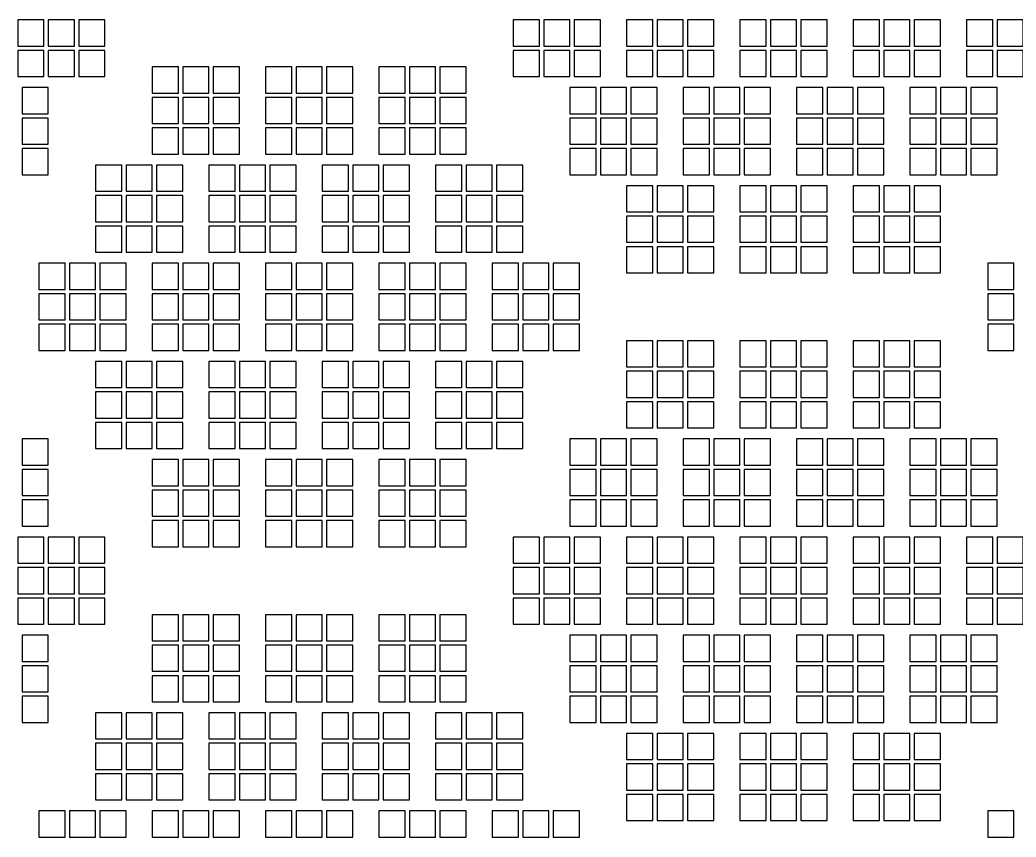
# Model space of a CAD drawing. Extents: x -49 to 54, y -38 to 38.
# Drawn here: x 15.73 to 27.16, y 17.48 to 26.86 of the extents above; entities that cross this region are included whole.
import ezdxf

# ---------------------------------------------------------------- set-up
doc = ezdxf.new("R2010")
doc.units = 0
doc.layers.add('BACK_LAYER', color=5, linetype='CONTINUOUS')

msp = doc.modelspace()

# ---------------------------------------------------------------- linework, layer by layer
at = {"layer": 'BACK_LAYER'}
for points in [[(15.705, 26.556), (16.005, 26.556), (16.005, 26.856), (15.705, 26.856)], [(16.055, 26.556), (16.355, 26.556), (16.355, 26.856), (16.055, 26.856)], [(16.405, 26.556), (16.705, 26.556), (16.705, 26.856), (16.405, 26.856)], [(21.388, 26.556), (21.688, 26.556), (21.688, 26.856), (21.388, 26.856)], [(21.738, 26.556), (22.038, 26.556), (22.038, 26.856), (21.738, 26.856)], [(22.088, 26.556), (22.388, 26.556), (22.388, 26.856), (22.088, 26.856)], [(22.688, 26.556), (22.988, 26.556), (22.988, 26.856), (22.688, 26.856)], [(23.038, 26.556), (23.338, 26.556), (23.338, 26.856), (23.038, 26.856)], [(23.388, 26.556), (23.688, 26.556), (23.688, 26.856), (23.388, 26.856)], [(23.988, 26.556), (24.288, 26.556), (24.288, 26.856), (23.988, 26.856)], [(24.338, 26.556), (24.638, 26.556), (24.638, 26.856), (24.338, 26.856)], [(24.688, 26.556), (24.988, 26.556), (24.988, 26.856), (24.688, 26.856)], [(25.288, 26.556), (25.588, 26.556), (25.588, 26.856), (25.288, 26.856)], [(25.638, 26.556), (25.938, 26.556), (25.938, 26.856), (25.638, 26.856)], [(25.988, 26.556), (26.288, 26.556), (26.288, 26.856), (25.988, 26.856)], [(26.588, 26.556), (26.888, 26.556), (26.888, 26.856), (26.588, 26.856)], [(26.938, 26.556), (27.238, 26.556), (27.238, 26.856), (26.938, 26.856)], [(15.705, 26.206), (16.005, 26.206), (16.005, 26.506), (15.705, 26.506)], [(16.055, 26.206), (16.355, 26.206), (16.355, 26.506), (16.055, 26.506)], [(16.405, 26.206), (16.705, 26.206), (16.705, 26.506), (16.405, 26.506)], [(21.388, 26.206), (21.688, 26.206), (21.688, 26.506), (21.388, 26.506)], [(21.738, 26.206), (22.038, 26.206), (22.038, 26.506), (21.738, 26.506)], [(22.088, 26.206), (22.388, 26.206), (22.388, 26.506), (22.088, 26.506)], [(22.688, 26.206), (22.988, 26.206), (22.988, 26.506), (22.688, 26.506)], [(23.038, 26.206), (23.338, 26.206), (23.338, 26.506), (23.038, 26.506)], [(23.388, 26.206), (23.688, 26.206), (23.688, 26.506), (23.388, 26.506)], [(23.988, 26.206), (24.288, 26.206), (24.288, 26.506), (23.988, 26.506)], [(24.338, 26.206), (24.638, 26.206), (24.638, 26.506), (24.338, 26.506)], [(24.688, 26.206), (24.988, 26.206), (24.988, 26.506), (24.688, 26.506)], [(25.288, 26.206), (25.588, 26.206), (25.588, 26.506), (25.288, 26.506)], [(25.638, 26.206), (25.938, 26.206), (25.938, 26.506), (25.638, 26.506)], [(25.988, 26.206), (26.288, 26.206), (26.288, 26.506), (25.988, 26.506)], [(26.588, 26.206), (26.888, 26.206), (26.888, 26.506), (26.588, 26.506)], [(26.938, 26.206), (27.238, 26.206), (27.238, 26.506), (26.938, 26.506)], [(17.247, 26.016), (17.547, 26.016), (17.547, 26.316), (17.247, 26.316)], [(17.597, 26.016), (17.897, 26.016), (17.897, 26.316), (17.597, 26.316)], [(17.947, 26.016), (18.247, 26.016), (18.247, 26.316), (17.947, 26.316)], [(18.547, 26.016), (18.847, 26.016), (18.847, 26.316), (18.547, 26.316)], [(18.897, 26.016), (19.197, 26.016), (19.197, 26.316), (18.897, 26.316)], [(19.247, 26.016), (19.547, 26.016), (19.547, 26.316), (19.247, 26.316)], [(19.847, 26.016), (20.147, 26.016), (20.147, 26.316), (19.847, 26.316)], [(20.197, 26.016), (20.497, 26.016), (20.497, 26.316), (20.197, 26.316)], [(20.547, 26.016), (20.847, 26.016), (20.847, 26.316), (20.547, 26.316)], [(15.755, 25.78), (16.055, 25.78), (16.055, 26.08), (15.755, 26.08)], [(22.038, 25.78), (22.338, 25.78), (22.338, 26.08), (22.038, 26.08)], [(22.388, 25.78), (22.688, 25.78), (22.688, 26.08), (22.388, 26.08)], [(22.738, 25.78), (23.038, 25.78), (23.038, 26.08), (22.738, 26.08)], [(23.338, 25.78), (23.638, 25.78), (23.638, 26.08), (23.338, 26.08)], [(23.688, 25.78), (23.988, 25.78), (23.988, 26.08), (23.688, 26.08)], [(24.038, 25.78), (24.338, 25.78), (24.338, 26.08), (24.038, 26.08)], [(24.638, 25.78), (24.938, 25.78), (24.938, 26.08), (24.638, 26.08)], [(24.988, 25.78), (25.288, 25.78), (25.288, 26.08), (24.988, 26.08)], [(25.338, 25.78), (25.638, 25.78), (25.638, 26.08), (25.338, 26.08)], [(25.938, 25.78), (26.238, 25.78), (26.238, 26.08), (25.938, 26.08)], [(26.288, 25.78), (26.588, 25.78), (26.588, 26.08), (26.288, 26.08)], [(26.638, 25.78), (26.938, 25.78), (26.938, 26.08), (26.638, 26.08)], [(17.247, 25.666), (17.547, 25.666), (17.547, 25.966), (17.247, 25.966)], [(17.597, 25.666), (17.897, 25.666), (17.897, 25.966), (17.597, 25.966)], [(17.947, 25.666), (18.247, 25.666), (18.247, 25.966), (17.947, 25.966)], [(18.547, 25.666), (18.847, 25.666), (18.847, 25.966), (18.547, 25.966)], [(18.897, 25.666), (19.197, 25.666), (19.197, 25.966), (18.897, 25.966)], [(19.247, 25.666), (19.547, 25.666), (19.547, 25.966), (19.247, 25.966)], [(19.847, 25.666), (20.147, 25.666), (20.147, 25.966), (19.847, 25.966)], [(20.197, 25.666), (20.497, 25.666), (20.497, 25.966), (20.197, 25.966)], [(20.547, 25.666), (20.847, 25.666), (20.847, 25.966), (20.547, 25.966)], [(15.755, 25.43), (16.055, 25.43), (16.055, 25.73), (15.755, 25.73)], [(22.038, 25.43), (22.338, 25.43), (22.338, 25.73), (22.038, 25.73)], [(22.388, 25.43), (22.688, 25.43), (22.688, 25.73), (22.388, 25.73)], [(22.738, 25.43), (23.038, 25.43), (23.038, 25.73), (22.738, 25.73)], [(23.338, 25.43), (23.638, 25.43), (23.638, 25.73), (23.338, 25.73)], [(23.688, 25.43), (23.988, 25.43), (23.988, 25.73), (23.688, 25.73)], [(24.038, 25.43), (24.338, 25.43), (24.338, 25.73), (24.038, 25.73)], [(24.638, 25.43), (24.938, 25.43), (24.938, 25.73), (24.638, 25.73)], [(24.988, 25.43), (25.288, 25.43), (25.288, 25.73), (24.988, 25.73)], [(25.338, 25.43), (25.638, 25.43), (25.638, 25.73), (25.338, 25.73)], [(25.938, 25.43), (26.238, 25.43), (26.238, 25.73), (25.938, 25.73)], [(26.288, 25.43), (26.588, 25.43), (26.588, 25.73), (26.288, 25.73)], [(26.638, 25.43), (26.938, 25.43), (26.938, 25.73), (26.638, 25.73)], [(17.247, 25.316), (17.547, 25.316), (17.547, 25.616), (17.247, 25.616)], [(17.597, 25.316), (17.897, 25.316), (17.897, 25.616), (17.597, 25.616)], [(17.947, 25.316), (18.247, 25.316), (18.247, 25.616), (17.947, 25.616)], [(18.547, 25.316), (18.847, 25.316), (18.847, 25.616), (18.547, 25.616)], [(18.897, 25.316), (19.197, 25.316), (19.197, 25.616), (18.897, 25.616)], [(19.247, 25.316), (19.547, 25.316), (19.547, 25.616), (19.247, 25.616)], [(19.847, 25.316), (20.147, 25.316), (20.147, 25.616), (19.847, 25.616)], [(20.197, 25.316), (20.497, 25.316), (20.497, 25.616), (20.197, 25.616)], [(20.547, 25.316), (20.847, 25.316), (20.847, 25.616), (20.547, 25.616)], [(15.755, 25.08), (16.055, 25.08), (16.055, 25.38), (15.755, 25.38)], [(22.038, 25.08), (22.338, 25.08), (22.338, 25.38), (22.038, 25.38)], [(22.388, 25.08), (22.688, 25.08), (22.688, 25.38), (22.388, 25.38)], [(22.738, 25.08), (23.038, 25.08), (23.038, 25.38), (22.738, 25.38)], [(23.338, 25.08), (23.638, 25.08), (23.638, 25.38), (23.338, 25.38)], [(23.688, 25.08), (23.988, 25.08), (23.988, 25.38), (23.688, 25.38)], [(24.038, 25.08), (24.338, 25.08), (24.338, 25.38), (24.038, 25.38)], [(24.638, 25.08), (24.938, 25.08), (24.938, 25.38), (24.638, 25.38)], [(24.988, 25.08), (25.288, 25.08), (25.288, 25.38), (24.988, 25.38)], [(25.338, 25.08), (25.638, 25.08), (25.638, 25.38), (25.338, 25.38)], [(25.938, 25.08), (26.238, 25.08), (26.238, 25.38), (25.938, 25.38)], [(26.288, 25.08), (26.588, 25.08), (26.588, 25.38), (26.288, 25.38)], [(26.638, 25.08), (26.938, 25.08), (26.938, 25.38), (26.638, 25.38)], [(16.597, 24.89), (16.897, 24.89), (16.897, 25.19), (16.597, 25.19)], [(16.947, 24.89), (17.247, 24.89), (17.247, 25.19), (16.947, 25.19)], [(17.297, 24.89), (17.597, 24.89), (17.597, 25.19), (17.297, 25.19)], [(17.897, 24.89), (18.197, 24.89), (18.197, 25.19), (17.897, 25.19)], [(18.247, 24.89), (18.547, 24.89), (18.547, 25.19), (18.247, 25.19)], [(18.597, 24.89), (18.897, 24.89), (18.897, 25.19), (18.597, 25.19)], [(19.197, 24.89), (19.497, 24.89), (19.497, 25.19), (19.197, 25.19)], [(19.547, 24.89), (19.847, 24.89), (19.847, 25.19), (19.547, 25.19)], [(19.897, 24.89), (20.197, 24.89), (20.197, 25.19), (19.897, 25.19)], [(20.497, 24.89), (20.797, 24.89), (20.797, 25.19), (20.497, 25.19)], [(20.847, 24.89), (21.147, 24.89), (21.147, 25.19), (20.847, 25.19)], [(21.197, 24.89), (21.497, 24.89), (21.497, 25.19), (21.197, 25.19)], [(22.688, 24.654), (22.988, 24.654), (22.988, 24.954), (22.688, 24.954)], [(23.038, 24.654), (23.338, 24.654), (23.338, 24.954), (23.038, 24.954)], [(23.388, 24.654), (23.688, 24.654), (23.688, 24.954), (23.388, 24.954)], [(23.988, 24.654), (24.288, 24.654), (24.288, 24.954), (23.988, 24.954)], [(24.338, 24.654), (24.638, 24.654), (24.638, 24.954), (24.338, 24.954)], [(24.688, 24.654), (24.988, 24.654), (24.988, 24.954), (24.688, 24.954)], [(25.288, 24.654), (25.588, 24.654), (25.588, 24.954), (25.288, 24.954)], [(25.638, 24.654), (25.938, 24.654), (25.938, 24.954), (25.638, 24.954)], [(25.988, 24.654), (26.288, 24.654), (26.288, 24.954), (25.988, 24.954)], [(16.597, 24.54), (16.897, 24.54), (16.897, 24.84), (16.597, 24.84)], [(16.947, 24.54), (17.247, 24.54), (17.247, 24.84), (16.947, 24.84)], [(17.297, 24.54), (17.597, 24.54), (17.597, 24.84), (17.297, 24.84)], [(17.897, 24.54), (18.197, 24.54), (18.197, 24.84), (17.897, 24.84)], [(18.247, 24.54), (18.547, 24.54), (18.547, 24.84), (18.247, 24.84)], [(18.597, 24.54), (18.897, 24.54), (18.897, 24.84), (18.597, 24.84)], [(19.197, 24.54), (19.497, 24.54), (19.497, 24.84), (19.197, 24.84)], [(19.547, 24.54), (19.847, 24.54), (19.847, 24.84), (19.547, 24.84)], [(19.897, 24.54), (20.197, 24.54), (20.197, 24.84), (19.897, 24.84)], [(20.497, 24.54), (20.797, 24.54), (20.797, 24.84), (20.497, 24.84)], [(20.847, 24.54), (21.147, 24.54), (21.147, 24.84), (20.847, 24.84)], [(21.197, 24.54), (21.497, 24.54), (21.497, 24.84), (21.197, 24.84)], [(22.688, 24.304), (22.988, 24.304), (22.988, 24.604), (22.688, 24.604)], [(23.038, 24.304), (23.338, 24.304), (23.338, 24.604), (23.038, 24.604)], [(23.388, 24.304), (23.688, 24.304), (23.688, 24.604), (23.388, 24.604)], [(23.988, 24.304), (24.288, 24.304), (24.288, 24.604), (23.988, 24.604)], [(24.338, 24.304), (24.638, 24.304), (24.638, 24.604), (24.338, 24.604)], [(24.688, 24.304), (24.988, 24.304), (24.988, 24.604), (24.688, 24.604)], [(25.288, 24.304), (25.588, 24.304), (25.588, 24.604), (25.288, 24.604)], [(25.638, 24.304), (25.938, 24.304), (25.938, 24.604), (25.638, 24.604)], [(25.988, 24.304), (26.288, 24.304), (26.288, 24.604), (25.988, 24.604)], [(16.597, 24.19), (16.897, 24.19), (16.897, 24.49), (16.597, 24.49)], [(16.947, 24.19), (17.247, 24.19), (17.247, 24.49), (16.947, 24.49)], [(17.297, 24.19), (17.597, 24.19), (17.597, 24.49), (17.297, 24.49)], [(17.897, 24.19), (18.197, 24.19), (18.197, 24.49), (17.897, 24.49)], [(18.247, 24.19), (18.547, 24.19), (18.547, 24.49), (18.247, 24.49)], [(18.597, 24.19), (18.897, 24.19), (18.897, 24.49), (18.597, 24.49)], [(19.197, 24.19), (19.497, 24.19), (19.497, 24.49), (19.197, 24.49)], [(19.547, 24.19), (19.847, 24.19), (19.847, 24.49), (19.547, 24.49)], [(19.897, 24.19), (20.197, 24.19), (20.197, 24.49), (19.897, 24.49)], [(20.497, 24.19), (20.797, 24.19), (20.797, 24.49), (20.497, 24.49)], [(20.847, 24.19), (21.147, 24.19), (21.147, 24.49), (20.847, 24.49)], [(21.197, 24.19), (21.497, 24.19), (21.497, 24.49), (21.197, 24.49)], [(22.688, 23.954), (22.988, 23.954), (22.988, 24.254), (22.688, 24.254)], [(23.038, 23.954), (23.338, 23.954), (23.338, 24.254), (23.038, 24.254)], [(23.388, 23.954), (23.688, 23.954), (23.688, 24.254), (23.388, 24.254)], [(23.988, 23.954), (24.288, 23.954), (24.288, 24.254), (23.988, 24.254)], [(24.338, 23.954), (24.638, 23.954), (24.638, 24.254), (24.338, 24.254)], [(24.688, 23.954), (24.988, 23.954), (24.988, 24.254), (24.688, 24.254)], [(25.288, 23.954), (25.588, 23.954), (25.588, 24.254), (25.288, 24.254)], [(25.638, 23.954), (25.938, 23.954), (25.938, 24.254), (25.638, 24.254)], [(25.988, 23.954), (26.288, 23.954), (26.288, 24.254), (25.988, 24.254)], [(15.947, 23.764), (16.247, 23.764), (16.247, 24.064), (15.947, 24.064)], [(16.297, 23.764), (16.597, 23.764), (16.597, 24.064), (16.297, 24.064)], [(16.647, 23.764), (16.947, 23.764), (16.947, 24.064), (16.647, 24.064)], [(17.247, 23.764), (17.547, 23.764), (17.547, 24.064), (17.247, 24.064)], [(17.597, 23.764), (17.897, 23.764), (17.897, 24.064), (17.597, 24.064)], [(17.947, 23.764), (18.247, 23.764), (18.247, 24.064), (17.947, 24.064)], [(18.547, 23.764), (18.847, 23.764), (18.847, 24.064), (18.547, 24.064)], [(18.897, 23.764), (19.197, 23.764), (19.197, 24.064), (18.897, 24.064)], [(19.247, 23.764), (19.547, 23.764), (19.547, 24.064), (19.247, 24.064)], [(19.847, 23.764), (20.147, 23.764), (20.147, 24.064), (19.847, 24.064)], [(20.197, 23.764), (20.497, 23.764), (20.497, 24.064), (20.197, 24.064)], [(20.547, 23.764), (20.847, 23.764), (20.847, 24.064), (20.547, 24.064)], [(21.147, 23.764), (21.447, 23.764), (21.447, 24.064), (21.147, 24.064)], [(21.497, 23.764), (21.797, 23.764), (21.797, 24.064), (21.497, 24.064)], [(21.847, 23.764), (22.147, 23.764), (22.147, 24.064), (21.847, 24.064)], [(26.83, 23.764), (27.13, 23.764), (27.13, 24.064), (26.83, 24.064)], [(15.947, 23.414), (16.247, 23.414), (16.247, 23.714), (15.947, 23.714)], [(16.297, 23.414), (16.597, 23.414), (16.597, 23.714), (16.297, 23.714)], [(16.647, 23.414), (16.947, 23.414), (16.947, 23.714), (16.647, 23.714)], [(17.247, 23.414), (17.547, 23.414), (17.547, 23.714), (17.247, 23.714)], [(17.597, 23.414), (17.897, 23.414), (17.897, 23.714), (17.597, 23.714)], [(17.947, 23.414), (18.247, 23.414), (18.247, 23.714), (17.947, 23.714)], [(18.547, 23.414), (18.847, 23.414), (18.847, 23.714), (18.547, 23.714)], [(18.897, 23.414), (19.197, 23.414), (19.197, 23.714), (18.897, 23.714)], [(19.247, 23.414), (19.547, 23.414), (19.547, 23.714), (19.247, 23.714)], [(19.847, 23.414), (20.147, 23.414), (20.147, 23.714), (19.847, 23.714)], [(20.197, 23.414), (20.497, 23.414), (20.497, 23.714), (20.197, 23.714)], [(20.547, 23.414), (20.847, 23.414), (20.847, 23.714), (20.547, 23.714)], [(21.147, 23.414), (21.447, 23.414), (21.447, 23.714), (21.147, 23.714)], [(21.497, 23.414), (21.797, 23.414), (21.797, 23.714), (21.497, 23.714)], [(21.847, 23.414), (22.147, 23.414), (22.147, 23.714), (21.847, 23.714)], [(26.83, 23.414), (27.13, 23.414), (27.13, 23.714), (26.83, 23.714)], [(15.947, 23.064), (16.247, 23.064), (16.247, 23.364), (15.947, 23.364)], [(16.297, 23.064), (16.597, 23.064), (16.597, 23.364), (16.297, 23.364)], [(16.647, 23.064), (16.947, 23.064), (16.947, 23.364), (16.647, 23.364)], [(17.247, 23.064), (17.547, 23.064), (17.547, 23.364), (17.247, 23.364)], [(17.597, 23.064), (17.897, 23.064), (17.897, 23.364), (17.597, 23.364)], [(17.947, 23.064), (18.247, 23.064), (18.247, 23.364), (17.947, 23.364)], [(18.547, 23.064), (18.847, 23.064), (18.847, 23.364), (18.547, 23.364)], [(18.897, 23.064), (19.197, 23.064), (19.197, 23.364), (18.897, 23.364)], [(19.247, 23.064), (19.547, 23.064), (19.547, 23.364), (19.247, 23.364)], [(19.847, 23.064), (20.147, 23.064), (20.147, 23.364), (19.847, 23.364)], [(20.197, 23.064), (20.497, 23.064), (20.497, 23.364), (20.197, 23.364)], [(20.547, 23.064), (20.847, 23.064), (20.847, 23.364), (20.547, 23.364)], [(21.147, 23.064), (21.447, 23.064), (21.447, 23.364), (21.147, 23.364)], [(21.497, 23.064), (21.797, 23.064), (21.797, 23.364), (21.497, 23.364)], [(21.847, 23.064), (22.147, 23.064), (22.147, 23.364), (21.847, 23.364)], [(26.83, 23.064), (27.13, 23.064), (27.13, 23.364), (26.83, 23.364)], [(22.688, 22.874), (22.988, 22.874), (22.988, 23.174), (22.688, 23.174)], [(23.038, 22.874), (23.338, 22.874), (23.338, 23.174), (23.038, 23.174)], [(23.388, 22.874), (23.688, 22.874), (23.688, 23.174), (23.388, 23.174)], [(23.988, 22.874), (24.288, 22.874), (24.288, 23.174), (23.988, 23.174)], [(24.338, 22.874), (24.638, 22.874), (24.638, 23.174), (24.338, 23.174)], [(24.688, 22.874), (24.988, 22.874), (24.988, 23.174), (24.688, 23.174)], [(25.288, 22.874), (25.588, 22.874), (25.588, 23.174), (25.288, 23.174)], [(25.638, 22.874), (25.938, 22.874), (25.938, 23.174), (25.638, 23.174)], [(25.988, 22.874), (26.288, 22.874), (26.288, 23.174), (25.988, 23.174)], [(16.597, 22.638), (16.897, 22.638), (16.897, 22.938), (16.597, 22.938)], [(16.947, 22.638), (17.247, 22.638), (17.247, 22.938), (16.947, 22.938)], [(17.297, 22.638), (17.597, 22.638), (17.597, 22.938), (17.297, 22.938)], [(17.897, 22.638), (18.197, 22.638), (18.197, 22.938), (17.897, 22.938)], [(18.247, 22.638), (18.547, 22.638), (18.547, 22.938), (18.247, 22.938)], [(18.597, 22.638), (18.897, 22.638), (18.897, 22.938), (18.597, 22.938)], [(19.197, 22.638), (19.497, 22.638), (19.497, 22.938), (19.197, 22.938)], [(19.547, 22.638), (19.847, 22.638), (19.847, 22.938), (19.547, 22.938)], [(19.897, 22.638), (20.197, 22.638), (20.197, 22.938), (19.897, 22.938)], [(20.497, 22.638), (20.797, 22.638), (20.797, 22.938), (20.497, 22.938)], [(20.847, 22.638), (21.147, 22.638), (21.147, 22.938), (20.847, 22.938)], [(21.197, 22.638), (21.497, 22.638), (21.497, 22.938), (21.197, 22.938)], [(22.688, 22.524), (22.988, 22.524), (22.988, 22.824), (22.688, 22.824)], [(23.038, 22.524), (23.338, 22.524), (23.338, 22.824), (23.038, 22.824)], [(23.388, 22.524), (23.688, 22.524), (23.688, 22.824), (23.388, 22.824)], [(23.988, 22.524), (24.288, 22.524), (24.288, 22.824), (23.988, 22.824)], [(24.338, 22.524), (24.638, 22.524), (24.638, 22.824), (24.338, 22.824)], [(24.688, 22.524), (24.988, 22.524), (24.988, 22.824), (24.688, 22.824)], [(25.288, 22.524), (25.588, 22.524), (25.588, 22.824), (25.288, 22.824)], [(25.638, 22.524), (25.938, 22.524), (25.938, 22.824), (25.638, 22.824)], [(25.988, 22.524), (26.288, 22.524), (26.288, 22.824), (25.988, 22.824)], [(16.597, 22.288), (16.897, 22.288), (16.897, 22.588), (16.597, 22.588)], [(16.947, 22.288), (17.247, 22.288), (17.247, 22.588), (16.947, 22.588)], [(17.297, 22.288), (17.597, 22.288), (17.597, 22.588), (17.297, 22.588)], [(17.897, 22.288), (18.197, 22.288), (18.197, 22.588), (17.897, 22.588)], [(18.247, 22.288), (18.547, 22.288), (18.547, 22.588), (18.247, 22.588)], [(18.597, 22.288), (18.897, 22.288), (18.897, 22.588), (18.597, 22.588)], [(19.197, 22.288), (19.497, 22.288), (19.497, 22.588), (19.197, 22.588)], [(19.547, 22.288), (19.847, 22.288), (19.847, 22.588), (19.547, 22.588)], [(19.897, 22.288), (20.197, 22.288), (20.197, 22.588), (19.897, 22.588)], [(20.497, 22.288), (20.797, 22.288), (20.797, 22.588), (20.497, 22.588)], [(20.847, 22.288), (21.147, 22.288), (21.147, 22.588), (20.847, 22.588)], [(21.197, 22.288), (21.497, 22.288), (21.497, 22.588), (21.197, 22.588)], [(22.688, 22.174), (22.988, 22.174), (22.988, 22.474), (22.688, 22.474)], [(23.038, 22.174), (23.338, 22.174), (23.338, 22.474), (23.038, 22.474)], [(23.388, 22.174), (23.688, 22.174), (23.688, 22.474), (23.388, 22.474)], [(23.988, 22.174), (24.288, 22.174), (24.288, 22.474), (23.988, 22.474)], [(24.338, 22.174), (24.638, 22.174), (24.638, 22.474), (24.338, 22.474)], [(24.688, 22.174), (24.988, 22.174), (24.988, 22.474), (24.688, 22.474)], [(25.288, 22.174), (25.588, 22.174), (25.588, 22.474), (25.288, 22.474)], [(25.638, 22.174), (25.938, 22.174), (25.938, 22.474), (25.638, 22.474)], [(25.988, 22.174), (26.288, 22.174), (26.288, 22.474), (25.988, 22.474)], [(16.597, 21.938), (16.897, 21.938), (16.897, 22.238), (16.597, 22.238)], [(16.947, 21.938), (17.247, 21.938), (17.247, 22.238), (16.947, 22.238)], [(17.297, 21.938), (17.597, 21.938), (17.597, 22.238), (17.297, 22.238)], [(17.897, 21.938), (18.197, 21.938), (18.197, 22.238), (17.897, 22.238)], [(18.247, 21.938), (18.547, 21.938), (18.547, 22.238), (18.247, 22.238)], [(18.597, 21.938), (18.897, 21.938), (18.897, 22.238), (18.597, 22.238)], [(19.197, 21.938), (19.497, 21.938), (19.497, 22.238), (19.197, 22.238)], [(19.547, 21.938), (19.847, 21.938), (19.847, 22.238), (19.547, 22.238)], [(19.897, 21.938), (20.197, 21.938), (20.197, 22.238), (19.897, 22.238)], [(20.497, 21.938), (20.797, 21.938), (20.797, 22.238), (20.497, 22.238)], [(20.847, 21.938), (21.147, 21.938), (21.147, 22.238), (20.847, 22.238)], [(21.197, 21.938), (21.497, 21.938), (21.497, 22.238), (21.197, 22.238)], [(15.755, 21.748), (16.055, 21.748), (16.055, 22.048), (15.755, 22.048)], [(22.038, 21.748), (22.338, 21.748), (22.338, 22.048), (22.038, 22.048)], [(22.388, 21.748), (22.688, 21.748), (22.688, 22.048), (22.388, 22.048)], [(22.738, 21.748), (23.038, 21.748), (23.038, 22.048), (22.738, 22.048)], [(23.338, 21.748), (23.638, 21.748), (23.638, 22.048), (23.338, 22.048)], [(23.688, 21.748), (23.988, 21.748), (23.988, 22.048), (23.688, 22.048)], [(24.038, 21.748), (24.338, 21.748), (24.338, 22.048), (24.038, 22.048)], [(24.638, 21.748), (24.938, 21.748), (24.938, 22.048), (24.638, 22.048)], [(24.988, 21.748), (25.288, 21.748), (25.288, 22.048), (24.988, 22.048)], [(25.338, 21.748), (25.638, 21.748), (25.638, 22.048), (25.338, 22.048)], [(25.938, 21.748), (26.238, 21.748), (26.238, 22.048), (25.938, 22.048)], [(26.288, 21.748), (26.588, 21.748), (26.588, 22.048), (26.288, 22.048)], [(26.638, 21.748), (26.938, 21.748), (26.938, 22.048), (26.638, 22.048)], [(17.247, 21.512), (17.547, 21.512), (17.547, 21.812), (17.247, 21.812)], [(17.597, 21.512), (17.897, 21.512), (17.897, 21.812), (17.597, 21.812)], [(17.947, 21.512), (18.247, 21.512), (18.247, 21.812), (17.947, 21.812)], [(18.547, 21.512), (18.847, 21.512), (18.847, 21.812), (18.547, 21.812)], [(18.897, 21.512), (19.197, 21.512), (19.197, 21.812), (18.897, 21.812)], [(19.247, 21.512), (19.547, 21.512), (19.547, 21.812), (19.247, 21.812)], [(19.847, 21.512), (20.147, 21.512), (20.147, 21.812), (19.847, 21.812)], [(20.197, 21.512), (20.497, 21.512), (20.497, 21.812), (20.197, 21.812)], [(20.547, 21.512), (20.847, 21.512), (20.847, 21.812), (20.547, 21.812)], [(15.755, 21.398), (16.055, 21.398), (16.055, 21.698), (15.755, 21.698)], [(22.038, 21.398), (22.338, 21.398), (22.338, 21.698), (22.038, 21.698)], [(22.388, 21.398), (22.688, 21.398), (22.688, 21.698), (22.388, 21.698)], [(22.738, 21.398), (23.038, 21.398), (23.038, 21.698), (22.738, 21.698)], [(23.338, 21.398), (23.638, 21.398), (23.638, 21.698), (23.338, 21.698)], [(23.688, 21.398), (23.988, 21.398), (23.988, 21.698), (23.688, 21.698)], [(24.038, 21.398), (24.338, 21.398), (24.338, 21.698), (24.038, 21.698)], [(24.638, 21.398), (24.938, 21.398), (24.938, 21.698), (24.638, 21.698)], [(24.988, 21.398), (25.288, 21.398), (25.288, 21.698), (24.988, 21.698)], [(25.338, 21.398), (25.638, 21.398), (25.638, 21.698), (25.338, 21.698)], [(25.938, 21.398), (26.238, 21.398), (26.238, 21.698), (25.938, 21.698)], [(26.288, 21.398), (26.588, 21.398), (26.588, 21.698), (26.288, 21.698)], [(26.638, 21.398), (26.938, 21.398), (26.938, 21.698), (26.638, 21.698)], [(17.247, 21.162), (17.547, 21.162), (17.547, 21.462), (17.247, 21.462)], [(17.597, 21.162), (17.897, 21.162), (17.897, 21.462), (17.597, 21.462)], [(17.947, 21.162), (18.247, 21.162), (18.247, 21.462), (17.947, 21.462)], [(18.547, 21.162), (18.847, 21.162), (18.847, 21.462), (18.547, 21.462)], [(18.897, 21.162), (19.197, 21.162), (19.197, 21.462), (18.897, 21.462)], [(19.247, 21.162), (19.547, 21.162), (19.547, 21.462), (19.247, 21.462)], [(19.847, 21.162), (20.147, 21.162), (20.147, 21.462), (19.847, 21.462)], [(20.197, 21.162), (20.497, 21.162), (20.497, 21.462), (20.197, 21.462)], [(20.547, 21.162), (20.847, 21.162), (20.847, 21.462), (20.547, 21.462)], [(15.755, 21.048), (16.055, 21.048), (16.055, 21.348), (15.755, 21.348)], [(22.038, 21.048), (22.338, 21.048), (22.338, 21.348), (22.038, 21.348)], [(22.388, 21.048), (22.688, 21.048), (22.688, 21.348), (22.388, 21.348)], [(22.738, 21.048), (23.038, 21.048), (23.038, 21.348), (22.738, 21.348)], [(23.338, 21.048), (23.638, 21.048), (23.638, 21.348), (23.338, 21.348)], [(23.688, 21.048), (23.988, 21.048), (23.988, 21.348), (23.688, 21.348)], [(24.038, 21.048), (24.338, 21.048), (24.338, 21.348), (24.038, 21.348)], [(24.638, 21.048), (24.938, 21.048), (24.938, 21.348), (24.638, 21.348)], [(24.988, 21.048), (25.288, 21.048), (25.288, 21.348), (24.988, 21.348)], [(25.338, 21.048), (25.638, 21.048), (25.638, 21.348), (25.338, 21.348)], [(25.938, 21.048), (26.238, 21.048), (26.238, 21.348), (25.938, 21.348)], [(26.288, 21.048), (26.588, 21.048), (26.588, 21.348), (26.288, 21.348)], [(26.638, 21.048), (26.938, 21.048), (26.938, 21.348), (26.638, 21.348)], [(17.247, 20.812), (17.547, 20.812), (17.547, 21.112), (17.247, 21.112)], [(17.597, 20.812), (17.897, 20.812), (17.897, 21.112), (17.597, 21.112)], [(17.947, 20.812), (18.247, 20.812), (18.247, 21.112), (17.947, 21.112)], [(18.547, 20.812), (18.847, 20.812), (18.847, 21.112), (18.547, 21.112)], [(18.897, 20.812), (19.197, 20.812), (19.197, 21.112), (18.897, 21.112)], [(19.247, 20.812), (19.547, 20.812), (19.547, 21.112), (19.247, 21.112)], [(19.847, 20.812), (20.147, 20.812), (20.147, 21.112), (19.847, 21.112)], [(20.197, 20.812), (20.497, 20.812), (20.497, 21.112), (20.197, 21.112)], [(20.547, 20.812), (20.847, 20.812), (20.847, 21.112), (20.547, 21.112)], [(15.705, 20.622), (16.005, 20.622), (16.005, 20.922), (15.705, 20.922)], [(16.055, 20.622), (16.355, 20.622), (16.355, 20.922), (16.055, 20.922)], [(16.405, 20.622), (16.705, 20.622), (16.705, 20.922), (16.405, 20.922)], [(21.388, 20.622), (21.688, 20.622), (21.688, 20.922), (21.388, 20.922)], [(21.738, 20.622), (22.038, 20.622), (22.038, 20.922), (21.738, 20.922)], [(22.088, 20.622), (22.388, 20.622), (22.388, 20.922), (22.088, 20.922)], [(22.688, 20.622), (22.988, 20.622), (22.988, 20.922), (22.688, 20.922)], [(23.038, 20.622), (23.338, 20.622), (23.338, 20.922), (23.038, 20.922)], [(23.388, 20.622), (23.688, 20.622), (23.688, 20.922), (23.388, 20.922)], [(23.988, 20.622), (24.288, 20.622), (24.288, 20.922), (23.988, 20.922)], [(24.338, 20.622), (24.638, 20.622), (24.638, 20.922), (24.338, 20.922)], [(24.688, 20.622), (24.988, 20.622), (24.988, 20.922), (24.688, 20.922)], [(25.288, 20.622), (25.588, 20.622), (25.588, 20.922), (25.288, 20.922)], [(25.638, 20.622), (25.938, 20.622), (25.938, 20.922), (25.638, 20.922)], [(25.988, 20.622), (26.288, 20.622), (26.288, 20.922), (25.988, 20.922)], [(26.588, 20.622), (26.888, 20.622), (26.888, 20.922), (26.588, 20.922)], [(26.938, 20.622), (27.238, 20.622), (27.238, 20.922), (26.938, 20.922)], [(15.705, 20.272), (16.005, 20.272), (16.005, 20.572), (15.705, 20.572)], [(16.055, 20.272), (16.355, 20.272), (16.355, 20.572), (16.055, 20.572)], [(16.405, 20.272), (16.705, 20.272), (16.705, 20.572), (16.405, 20.572)], [(21.388, 20.272), (21.688, 20.272), (21.688, 20.572), (21.388, 20.572)], [(21.738, 20.272), (22.038, 20.272), (22.038, 20.572), (21.738, 20.572)], [(22.088, 20.272), (22.388, 20.272), (22.388, 20.572), (22.088, 20.572)], [(22.688, 20.272), (22.988, 20.272), (22.988, 20.572), (22.688, 20.572)], [(23.038, 20.272), (23.338, 20.272), (23.338, 20.572), (23.038, 20.572)], [(23.388, 20.272), (23.688, 20.272), (23.688, 20.572), (23.388, 20.572)], [(23.988, 20.272), (24.288, 20.272), (24.288, 20.572), (23.988, 20.572)], [(24.338, 20.272), (24.638, 20.272), (24.638, 20.572), (24.338, 20.572)], [(24.688, 20.272), (24.988, 20.272), (24.988, 20.572), (24.688, 20.572)], [(25.288, 20.272), (25.588, 20.272), (25.588, 20.572), (25.288, 20.572)], [(25.638, 20.272), (25.938, 20.272), (25.938, 20.572), (25.638, 20.572)], [(25.988, 20.272), (26.288, 20.272), (26.288, 20.572), (25.988, 20.572)], [(26.588, 20.272), (26.888, 20.272), (26.888, 20.572), (26.588, 20.572)], [(26.938, 20.272), (27.238, 20.272), (27.238, 20.572), (26.938, 20.572)], [(15.705, 19.922), (16.005, 19.922), (16.005, 20.222), (15.705, 20.222)], [(16.055, 19.922), (16.355, 19.922), (16.355, 20.222), (16.055, 20.222)], [(16.405, 19.922), (16.705, 19.922), (16.705, 20.222), (16.405, 20.222)], [(21.388, 19.922), (21.688, 19.922), (21.688, 20.222), (21.388, 20.222)], [(21.738, 19.922), (22.038, 19.922), (22.038, 20.222), (21.738, 20.222)], [(22.088, 19.922), (22.388, 19.922), (22.388, 20.222), (22.088, 20.222)], [(22.688, 19.922), (22.988, 19.922), (22.988, 20.222), (22.688, 20.222)], [(23.038, 19.922), (23.338, 19.922), (23.338, 20.222), (23.038, 20.222)], [(23.388, 19.922), (23.688, 19.922), (23.688, 20.222), (23.388, 20.222)], [(23.988, 19.922), (24.288, 19.922), (24.288, 20.222), (23.988, 20.222)], [(24.338, 19.922), (24.638, 19.922), (24.638, 20.222), (24.338, 20.222)], [(24.688, 19.922), (24.988, 19.922), (24.988, 20.222), (24.688, 20.222)], [(25.288, 19.922), (25.588, 19.922), (25.588, 20.222), (25.288, 20.222)], [(25.638, 19.922), (25.938, 19.922), (25.938, 20.222), (25.638, 20.222)], [(25.988, 19.922), (26.288, 19.922), (26.288, 20.222), (25.988, 20.222)], [(26.588, 19.922), (26.888, 19.922), (26.888, 20.222), (26.588, 20.222)], [(26.938, 19.922), (27.238, 19.922), (27.238, 20.222), (26.938, 20.222)], [(17.247, 19.732), (17.547, 19.732), (17.547, 20.032), (17.247, 20.032)], [(17.597, 19.732), (17.897, 19.732), (17.897, 20.032), (17.597, 20.032)], [(17.947, 19.732), (18.247, 19.732), (18.247, 20.032), (17.947, 20.032)], [(18.547, 19.732), (18.847, 19.732), (18.847, 20.032), (18.547, 20.032)], [(18.897, 19.732), (19.197, 19.732), (19.197, 20.032), (18.897, 20.032)], [(19.247, 19.732), (19.547, 19.732), (19.547, 20.032), (19.247, 20.032)], [(19.847, 19.732), (20.147, 19.732), (20.147, 20.032), (19.847, 20.032)], [(20.197, 19.732), (20.497, 19.732), (20.497, 20.032), (20.197, 20.032)], [(20.547, 19.732), (20.847, 19.732), (20.847, 20.032), (20.547, 20.032)], [(15.755, 19.496), (16.055, 19.496), (16.055, 19.796), (15.755, 19.796)], [(22.038, 19.496), (22.338, 19.496), (22.338, 19.796), (22.038, 19.796)], [(22.388, 19.496), (22.688, 19.496), (22.688, 19.796), (22.388, 19.796)], [(22.738, 19.496), (23.038, 19.496), (23.038, 19.796), (22.738, 19.796)], [(23.338, 19.496), (23.638, 19.496), (23.638, 19.796), (23.338, 19.796)], [(23.688, 19.496), (23.988, 19.496), (23.988, 19.796), (23.688, 19.796)], [(24.038, 19.496), (24.338, 19.496), (24.338, 19.796), (24.038, 19.796)], [(24.638, 19.496), (24.938, 19.496), (24.938, 19.796), (24.638, 19.796)], [(24.988, 19.496), (25.288, 19.496), (25.288, 19.796), (24.988, 19.796)], [(25.338, 19.496), (25.638, 19.496), (25.638, 19.796), (25.338, 19.796)], [(25.938, 19.496), (26.238, 19.496), (26.238, 19.796), (25.938, 19.796)], [(26.288, 19.496), (26.588, 19.496), (26.588, 19.796), (26.288, 19.796)], [(26.638, 19.496), (26.938, 19.496), (26.938, 19.796), (26.638, 19.796)], [(17.247, 19.382), (17.547, 19.382), (17.547, 19.682), (17.247, 19.682)], [(17.597, 19.382), (17.897, 19.382), (17.897, 19.682), (17.597, 19.682)], [(17.947, 19.382), (18.247, 19.382), (18.247, 19.682), (17.947, 19.682)], [(18.547, 19.382), (18.847, 19.382), (18.847, 19.682), (18.547, 19.682)], [(18.897, 19.382), (19.197, 19.382), (19.197, 19.682), (18.897, 19.682)], [(19.247, 19.382), (19.547, 19.382), (19.547, 19.682), (19.247, 19.682)], [(19.847, 19.382), (20.147, 19.382), (20.147, 19.682), (19.847, 19.682)], [(20.197, 19.382), (20.497, 19.382), (20.497, 19.682), (20.197, 19.682)], [(20.547, 19.382), (20.847, 19.382), (20.847, 19.682), (20.547, 19.682)], [(15.755, 19.146), (16.055, 19.146), (16.055, 19.446), (15.755, 19.446)], [(22.038, 19.146), (22.338, 19.146), (22.338, 19.446), (22.038, 19.446)], [(22.388, 19.146), (22.688, 19.146), (22.688, 19.446), (22.388, 19.446)], [(22.738, 19.146), (23.038, 19.146), (23.038, 19.446), (22.738, 19.446)], [(23.338, 19.146), (23.638, 19.146), (23.638, 19.446), (23.338, 19.446)], [(23.688, 19.146), (23.988, 19.146), (23.988, 19.446), (23.688, 19.446)], [(24.038, 19.146), (24.338, 19.146), (24.338, 19.446), (24.038, 19.446)], [(24.638, 19.146), (24.938, 19.146), (24.938, 19.446), (24.638, 19.446)], [(24.988, 19.146), (25.288, 19.146), (25.288, 19.446), (24.988, 19.446)], [(25.338, 19.146), (25.638, 19.146), (25.638, 19.446), (25.338, 19.446)], [(25.938, 19.146), (26.238, 19.146), (26.238, 19.446), (25.938, 19.446)], [(26.288, 19.146), (26.588, 19.146), (26.588, 19.446), (26.288, 19.446)], [(26.638, 19.146), (26.938, 19.146), (26.938, 19.446), (26.638, 19.446)], [(17.247, 19.032), (17.547, 19.032), (17.547, 19.332), (17.247, 19.332)], [(17.597, 19.032), (17.897, 19.032), (17.897, 19.332), (17.597, 19.332)], [(17.947, 19.032), (18.247, 19.032), (18.247, 19.332), (17.947, 19.332)], [(18.547, 19.032), (18.847, 19.032), (18.847, 19.332), (18.547, 19.332)], [(18.897, 19.032), (19.197, 19.032), (19.197, 19.332), (18.897, 19.332)], [(19.247, 19.032), (19.547, 19.032), (19.547, 19.332), (19.247, 19.332)], [(19.847, 19.032), (20.147, 19.032), (20.147, 19.332), (19.847, 19.332)], [(20.197, 19.032), (20.497, 19.032), (20.497, 19.332), (20.197, 19.332)], [(20.547, 19.032), (20.847, 19.032), (20.847, 19.332), (20.547, 19.332)], [(15.755, 18.796), (16.055, 18.796), (16.055, 19.096), (15.755, 19.096)], [(22.038, 18.796), (22.338, 18.796), (22.338, 19.096), (22.038, 19.096)], [(22.388, 18.796), (22.688, 18.796), (22.688, 19.096), (22.388, 19.096)], [(22.738, 18.796), (23.038, 18.796), (23.038, 19.096), (22.738, 19.096)], [(23.338, 18.796), (23.638, 18.796), (23.638, 19.096), (23.338, 19.096)], [(23.688, 18.796), (23.988, 18.796), (23.988, 19.096), (23.688, 19.096)], [(24.038, 18.796), (24.338, 18.796), (24.338, 19.096), (24.038, 19.096)], [(24.638, 18.796), (24.938, 18.796), (24.938, 19.096), (24.638, 19.096)], [(24.988, 18.796), (25.288, 18.796), (25.288, 19.096), (24.988, 19.096)], [(25.338, 18.796), (25.638, 18.796), (25.638, 19.096), (25.338, 19.096)], [(25.938, 18.796), (26.238, 18.796), (26.238, 19.096), (25.938, 19.096)], [(26.288, 18.796), (26.588, 18.796), (26.588, 19.096), (26.288, 19.096)], [(26.638, 18.796), (26.938, 18.796), (26.938, 19.096), (26.638, 19.096)], [(16.597, 18.606), (16.897, 18.606), (16.897, 18.906), (16.597, 18.906)], [(16.947, 18.606), (17.247, 18.606), (17.247, 18.906), (16.947, 18.906)], [(17.297, 18.606), (17.597, 18.606), (17.597, 18.906), (17.297, 18.906)], [(17.897, 18.606), (18.197, 18.606), (18.197, 18.906), (17.897, 18.906)], [(18.247, 18.606), (18.547, 18.606), (18.547, 18.906), (18.247, 18.906)], [(18.597, 18.606), (18.897, 18.606), (18.897, 18.906), (18.597, 18.906)], [(19.197, 18.606), (19.497, 18.606), (19.497, 18.906), (19.197, 18.906)], [(19.547, 18.606), (19.847, 18.606), (19.847, 18.906), (19.547, 18.906)], [(19.897, 18.606), (20.197, 18.606), (20.197, 18.906), (19.897, 18.906)], [(20.497, 18.606), (20.797, 18.606), (20.797, 18.906), (20.497, 18.906)], [(20.847, 18.606), (21.147, 18.606), (21.147, 18.906), (20.847, 18.906)], [(21.197, 18.606), (21.497, 18.606), (21.497, 18.906), (21.197, 18.906)], [(22.688, 18.37), (22.988, 18.37), (22.988, 18.67), (22.688, 18.67)], [(23.038, 18.37), (23.338, 18.37), (23.338, 18.67), (23.038, 18.67)], [(23.388, 18.37), (23.688, 18.37), (23.688, 18.67), (23.388, 18.67)], [(23.988, 18.37), (24.288, 18.37), (24.288, 18.67), (23.988, 18.67)], [(24.338, 18.37), (24.638, 18.37), (24.638, 18.67), (24.338, 18.67)], [(24.688, 18.37), (24.988, 18.37), (24.988, 18.67), (24.688, 18.67)], [(25.288, 18.37), (25.588, 18.37), (25.588, 18.67), (25.288, 18.67)], [(25.638, 18.37), (25.938, 18.37), (25.938, 18.67), (25.638, 18.67)], [(25.988, 18.37), (26.288, 18.37), (26.288, 18.67), (25.988, 18.67)], [(16.597, 18.256), (16.897, 18.256), (16.897, 18.556), (16.597, 18.556)], [(16.947, 18.256), (17.247, 18.256), (17.247, 18.556), (16.947, 18.556)], [(17.297, 18.256), (17.597, 18.256), (17.597, 18.556), (17.297, 18.556)], [(17.897, 18.256), (18.197, 18.256), (18.197, 18.556), (17.897, 18.556)], [(18.247, 18.256), (18.547, 18.256), (18.547, 18.556), (18.247, 18.556)], [(18.597, 18.256), (18.897, 18.256), (18.897, 18.556), (18.597, 18.556)], [(19.197, 18.256), (19.497, 18.256), (19.497, 18.556), (19.197, 18.556)], [(19.547, 18.256), (19.847, 18.256), (19.847, 18.556), (19.547, 18.556)], [(19.897, 18.256), (20.197, 18.256), (20.197, 18.556), (19.897, 18.556)], [(20.497, 18.256), (20.797, 18.256), (20.797, 18.556), (20.497, 18.556)], [(20.847, 18.256), (21.147, 18.256), (21.147, 18.556), (20.847, 18.556)], [(21.197, 18.256), (21.497, 18.256), (21.497, 18.556), (21.197, 18.556)], [(22.688, 18.02), (22.988, 18.02), (22.988, 18.32), (22.688, 18.32)], [(23.038, 18.02), (23.338, 18.02), (23.338, 18.32), (23.038, 18.32)], [(23.388, 18.02), (23.688, 18.02), (23.688, 18.32), (23.388, 18.32)], [(23.988, 18.02), (24.288, 18.02), (24.288, 18.32), (23.988, 18.32)], [(24.338, 18.02), (24.638, 18.02), (24.638, 18.32), (24.338, 18.32)], [(24.688, 18.02), (24.988, 18.02), (24.988, 18.32), (24.688, 18.32)], [(25.288, 18.02), (25.588, 18.02), (25.588, 18.32), (25.288, 18.32)], [(25.638, 18.02), (25.938, 18.02), (25.938, 18.32), (25.638, 18.32)], [(25.988, 18.02), (26.288, 18.02), (26.288, 18.32), (25.988, 18.32)], [(16.597, 17.906), (16.897, 17.906), (16.897, 18.206), (16.597, 18.206)], [(16.947, 17.906), (17.247, 17.906), (17.247, 18.206), (16.947, 18.206)], [(17.297, 17.906), (17.597, 17.906), (17.597, 18.206), (17.297, 18.206)], [(17.897, 17.906), (18.197, 17.906), (18.197, 18.206), (17.897, 18.206)], [(18.247, 17.906), (18.547, 17.906), (18.547, 18.206), (18.247, 18.206)], [(18.597, 17.906), (18.897, 17.906), (18.897, 18.206), (18.597, 18.206)], [(19.197, 17.906), (19.497, 17.906), (19.497, 18.206), (19.197, 18.206)], [(19.547, 17.906), (19.847, 17.906), (19.847, 18.206), (19.547, 18.206)], [(19.897, 17.906), (20.197, 17.906), (20.197, 18.206), (19.897, 18.206)], [(20.497, 17.906), (20.797, 17.906), (20.797, 18.206), (20.497, 18.206)], [(20.847, 17.906), (21.147, 17.906), (21.147, 18.206), (20.847, 18.206)], [(21.197, 17.906), (21.497, 17.906), (21.497, 18.206), (21.197, 18.206)], [(22.688, 17.67), (22.988, 17.67), (22.988, 17.97), (22.688, 17.97)], [(23.038, 17.67), (23.338, 17.67), (23.338, 17.97), (23.038, 17.97)], [(23.388, 17.67), (23.688, 17.67), (23.688, 17.97), (23.388, 17.97)], [(23.988, 17.67), (24.288, 17.67), (24.288, 17.97), (23.988, 17.97)], [(24.338, 17.67), (24.638, 17.67), (24.638, 17.97), (24.338, 17.97)], [(24.688, 17.67), (24.988, 17.67), (24.988, 17.97), (24.688, 17.97)], [(25.288, 17.67), (25.588, 17.67), (25.588, 17.97), (25.288, 17.97)], [(25.638, 17.67), (25.938, 17.67), (25.938, 17.97), (25.638, 17.97)], [(25.988, 17.67), (26.288, 17.67), (26.288, 17.97), (25.988, 17.97)], [(15.947, 17.48), (16.247, 17.48), (16.247, 17.78), (15.947, 17.78)], [(16.297, 17.48), (16.597, 17.48), (16.597, 17.78), (16.297, 17.78)], [(16.647, 17.48), (16.947, 17.48), (16.947, 17.78), (16.647, 17.78)], [(17.247, 17.48), (17.547, 17.48), (17.547, 17.78), (17.247, 17.78)], [(17.597, 17.48), (17.897, 17.48), (17.897, 17.78), (17.597, 17.78)], [(17.947, 17.48), (18.247, 17.48), (18.247, 17.78), (17.947, 17.78)], [(18.547, 17.48), (18.847, 17.48), (18.847, 17.78), (18.547, 17.78)], [(18.897, 17.48), (19.197, 17.48), (19.197, 17.78), (18.897, 17.78)], [(19.247, 17.48), (19.547, 17.48), (19.547, 17.78), (19.247, 17.78)], [(19.847, 17.48), (20.147, 17.48), (20.147, 17.78), (19.847, 17.78)], [(20.197, 17.48), (20.497, 17.48), (20.497, 17.78), (20.197, 17.78)], [(20.547, 17.48), (20.847, 17.48), (20.847, 17.78), (20.547, 17.78)], [(21.147, 17.48), (21.447, 17.48), (21.447, 17.78), (21.147, 17.78)], [(21.497, 17.48), (21.797, 17.48), (21.797, 17.78), (21.497, 17.78)], [(21.847, 17.48), (22.147, 17.48), (22.147, 17.78), (21.847, 17.78)], [(26.83, 17.48), (27.13, 17.48), (27.13, 17.78), (26.83, 17.78)]]:
    msp.add_lwpolyline(points, close=True, dxfattribs=at)

doc.saveas('drawing.dxf')
